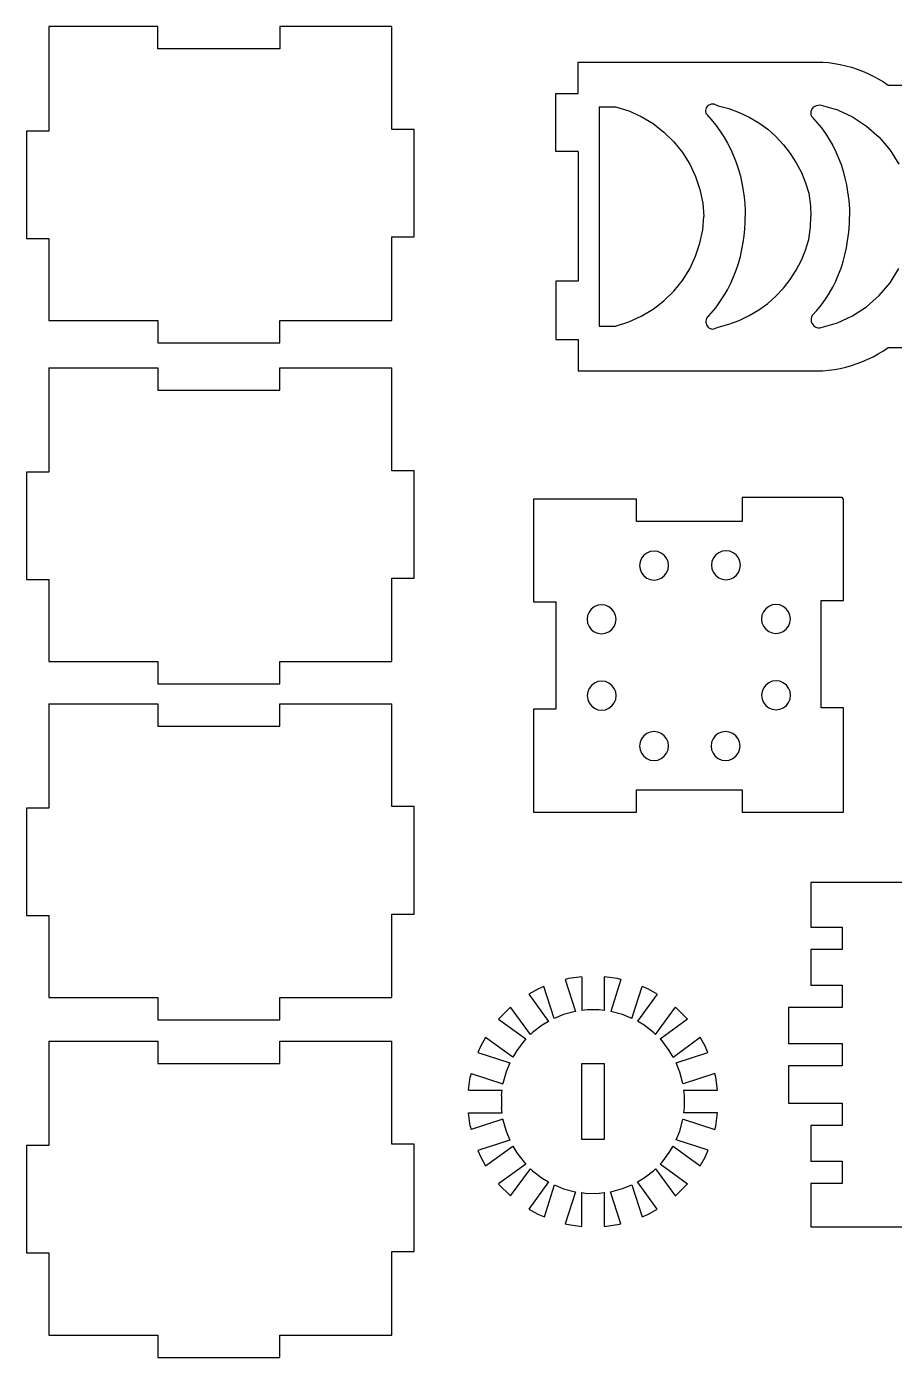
# Model space of a CAD drawing. Extents: x -3998 to 3998, y -3549 to 3549.
# Drawn here: x 2612 to 3195, y 1295 to 2188 of the extents above; entities that cross this region are included whole.
import ezdxf

# ---------------------------------------------------------------- set-up
doc = ezdxf.new("R2010")
doc.units = 0
doc.header["$MEASUREMENT"] = 0
doc.layers.get('0').update_dxf_attribs({"linetype": 'CONTINUOUS'})

msp = doc.modelspace()

# ---------------------------------------------------------------- linework, layer by layer
for p, q in [((2627.46, 2187.67), (2627.46, 2117.67)), ((2700.46, 2187.67), (2627.46, 2187.67)), ((2700.46, 2172.67), (2700.46, 2187.67)), ((2782.46, 2187.67), (2782.46, 2172.67)), ((2857.46, 2187.67), (2782.46, 2187.67)), ((2857.46, 2118.67), (2857.46, 2187.67)), ((2782.46, 2172.67), (2700.46, 2172.67)), ((2982.65, 2142.93), (2982.65, 2163.93)), ((2982.65, 2163.93), (3146.65, 2163.93)), ((3146.65, 2163.93), (3150.56, 2163.57)), ((3150.56, 2163.57), (3154.45, 2163.04)), ((3154.45, 2163.04), (3158.32, 2162.33)), ((3158.32, 2162.33), (3162.14, 2161.44)), ((3162.14, 2161.44), (3165.93, 2160.39)), ((3165.93, 2160.39), (3169.66, 2159.17)), ((3169.66, 2159.17), (3173.34, 2157.78)), ((3173.34, 2157.78), (3176.94, 2156.22)), ((3176.94, 2156.22), (3180.48, 2154.51)), ((3180.48, 2154.51), (3183.93, 2152.64)), ((3183.93, 2152.64), (3187.3, 2150.62)), ((3187.3, 2150.62), (3190.57, 2148.45)), ((2967.65, 2103.93), (2967.65, 2142.93)), ((2967.65, 2142.93), (2982.65, 2142.93)), ((3190.57, 2148.45), (3233.64, 2148.45)), ((2996.65, 2133.93), (3007.65, 2133.93)), ((2996.65, 2133.93), (2996.65, 1986.93)), ((3007.65, 2133.93), (3016.46, 2131.16)), ((3068.32, 2132.35), (3068.63, 2133.17)), ((3068.63, 2133.17), (3069.07, 2133.92)), ((3069.07, 2133.92), (3069.64, 2134.58)), ((3069.64, 2134.58), (3070.32, 2135.14)), ((3070.32, 2135.14), (3071.08, 2135.56)), ((3071.08, 2135.56), (3071.91, 2135.84)), ((3071.91, 2135.84), (3072.78, 2135.96)), ((3072.78, 2135.96), (3073.65, 2135.93)), ((3073.65, 2135.93), (3076.55, 2134.63)), ((3076.55, 2134.63), (3083.71, 2132.73)), ((3083.71, 2132.73), (3090.66, 2130.17)), ((3139.33, 2132.08), (3139.89, 2133.01)), ((3139.89, 2133.01), (3140.62, 2133.8)), ((3140.62, 2133.8), (3141.49, 2134.43)), ((3141.49, 2134.43), (3142.47, 2134.87)), ((3142.47, 2134.87), (3143.52, 2135.1)), ((3143.52, 2135.1), (3144.59, 2135.13)), ((3144.59, 2135.13), (3145.65, 2134.93)), ((3145.65, 2134.93), (3156.45, 2131.79)), ((3016.46, 2131.16), (3024.88, 2127.38)), ((3024.88, 2127.38), (3032.79, 2122.63)), ((3068.17, 2131.49), (3068.32, 2132.35)), ((3068.18, 2130.61), (3068.17, 2131.49)), ((3068.34, 2129.75), (3068.18, 2130.61)), ((3068.65, 2128.93), (3068.34, 2129.75)), ((3068.65, 2128.93), (3071.85, 2125.36)), ((3071.85, 2125.36), (3074.87, 2121.63)), ((3090.66, 2130.17), (3097.34, 2126.97)), ((3097.34, 2126.97), (3103.71, 2123.18)), ((3138.82, 2130.01), (3138.97, 2131.07)), ((3138.89, 2128.93), (3138.82, 2130.01)), ((3139.17, 2127.9), (3138.89, 2128.93)), ((3138.97, 2131.07), (3139.33, 2132.08)), ((3139.65, 2126.93), (3139.17, 2127.9)), ((3139.65, 2126.93), (3142.78, 2123.44)), ((3156.45, 2131.79), (3166.67, 2127.1)), ((3166.67, 2127.1), (3176.1, 2120.97)), ((2612.46, 2117.67), (2612.46, 2045.67)), ((2627.46, 2117.67), (2612.46, 2117.67)), ((2872.46, 2118.67), (2857.46, 2118.67)), ((2872.46, 2046.67), (2872.46, 2118.67)), ((3032.79, 2122.63), (3040.09, 2116.98)), ((3040.09, 2116.98), (3046.68, 2110.52)), ((3074.87, 2121.63), (3077.69, 2117.75)), ((3077.69, 2117.75), (3080.3, 2113.74)), ((3103.71, 2123.18), (3109.69, 2118.81)), ((3109.69, 2118.81), (3115.24, 2113.91)), ((3142.78, 2123.44), (3145.72, 2119.79)), ((3145.72, 2119.79), (3148.46, 2115.99)), ((3148.46, 2115.99), (3150.99, 2112.05)), ((3176.1, 2120.97), (3184.53, 2113.53)), ((3046.68, 2110.52), (3052.46, 2103.32)), ((3080.3, 2113.74), (3082.71, 2109.59)), ((3082.71, 2109.59), (3084.9, 2105.32)), ((3115.24, 2113.91), (3120.32, 2108.51)), ((3120.32, 2108.51), (3124.88, 2102.67)), ((3150.99, 2112.05), (3153.32, 2107.98)), ((3153.32, 2107.98), (3155.43, 2103.79)), ((3184.53, 2113.53), (3191.79, 2104.93)), ((2982.65, 2103.93), (2967.65, 2103.93)), ((2982.65, 2103.93), (2982.65, 2016.93)), ((3052.46, 2103.32), (3057.36, 2095.49)), ((3084.9, 2105.32), (3086.86, 2100.95)), ((3086.86, 2100.95), (3088.6, 2096.48)), ((3124.88, 2102.67), (3128.87, 2096.44)), ((3155.43, 2103.79), (3157.31, 2099.5)), ((3157.31, 2099.5), (3158.96, 2095.11)), ((3191.79, 2104.93), (3197.7, 2095.37)), ((3057.36, 2095.49), (3061.3, 2087.15)), ((3088.6, 2096.48), (3090.11, 2091.93)), ((3090.11, 2091.93), (3091.38, 2087.3)), ((3128.87, 2096.44), (3132.28, 2089.86)), ((3132.28, 2089.86), (3135.06, 2082.99)), ((3158.96, 2095.11), (3160.39, 2090.65)), ((3160.39, 2090.65), (3161.57, 2086.11)), ((3061.3, 2087.15), (3064.24, 2078.39)), ((3091.38, 2087.3), (3092.41, 2082.62)), ((3092.41, 2082.62), (3093.21, 2077.89)), ((3135.06, 2082.99), (3137.2, 2075.9)), ((3161.57, 2086.11), (3162.51, 2081.52)), ((3162.51, 2081.52), (3163.21, 2076.89)), ((3064.24, 2078.39), (3066.12, 2069.36)), ((3093.21, 2077.89), (3093.84, 2073.38)), ((3093.84, 2073.38), (3094.29, 2068.85)), ((3137.2, 2075.9), (3138.38, 2067.42)), ((3163.21, 2076.89), (3164.04, 2071.1)), ((3164.04, 2071.1), (3164.52, 2065.28)), ((3066.12, 2069.36), (3066.91, 2060.43)), ((3094.29, 2068.85), (3094.56, 2064.31)), ((3094.56, 2064.31), (3094.62, 2060.43)), ((3138.38, 2067.42), (3138.56, 2060.43)), ((3164.52, 2065.28), (3164.65, 2060.43)), ((3066.12, 2051.51), (3066.91, 2060.43)), ((3094.29, 2052.02), (3094.56, 2056.56)), ((3094.56, 2056.56), (3094.62, 2060.43)), ((3137.2, 2044.97), (3138.38, 2053.45)), ((3138.38, 2053.45), (3138.56, 2060.43)), ((3164.04, 2049.77), (3164.52, 2055.59)), ((3164.52, 2055.59), (3164.65, 2060.43)), ((2612.46, 2045.67), (2627.46, 2045.67)), ((2627.46, 2045.67), (2627.46, 1990.67)), ((2857.46, 1990.67), (2857.46, 2046.67)), ((2857.46, 2046.67), (2872.46, 2046.67)), ((3064.24, 2042.47), (3066.12, 2051.51)), ((3093.21, 2042.98), (3093.84, 2047.49)), ((3093.84, 2047.49), (3094.29, 2052.02)), ((3135.06, 2037.88), (3137.2, 2044.97)), ((3162.51, 2039.35), (3163.21, 2043.98)), ((3163.21, 2043.98), (3164.04, 2049.77)), ((3061.3, 2033.72), (3064.24, 2042.47)), ((3091.38, 2033.57), (3092.41, 2038.25)), ((3092.41, 2038.25), (3093.21, 2042.98)), ((3132.28, 2031.01), (3135.06, 2037.88)), ((3160.39, 2030.22), (3161.57, 2034.76)), ((3161.57, 2034.76), (3162.51, 2039.35)), ((3057.36, 2025.37), (3061.3, 2033.72)), ((3088.6, 2024.39), (3090.11, 2028.94)), ((3090.11, 2028.94), (3091.38, 2033.57)), ((3128.87, 2024.43), (3132.28, 2031.01)), ((3157.31, 2021.37), (3158.96, 2025.76)), ((3158.96, 2025.76), (3160.39, 2030.22)), ((3191.79, 2015.94), (3197.7, 2025.5)), ((2967.65, 2016.93), (2967.65, 1977.93)), ((2982.65, 2016.93), (2967.65, 2016.93)), ((3046.68, 2010.35), (3052.46, 2017.55)), ((3052.46, 2017.55), (3057.36, 2025.37)), ((3084.9, 2015.55), (3086.86, 2019.92)), ((3086.86, 2019.92), (3088.6, 2024.39)), ((3120.32, 2012.36), (3124.88, 2018.2)), ((3124.88, 2018.2), (3128.87, 2024.43)), ((3153.32, 2012.89), (3155.43, 2017.08)), ((3155.43, 2017.08), (3157.31, 2021.37)), ((3040.09, 2003.89), (3046.68, 2010.35)), ((3080.3, 2007.13), (3082.71, 2011.28)), ((3082.71, 2011.28), (3084.9, 2015.55)), ((3115.24, 2006.96), (3120.32, 2012.36)), ((3148.46, 2004.88), (3150.99, 2008.82)), ((3150.99, 2008.82), (3153.32, 2012.89)), ((3184.53, 2007.34), (3191.79, 2015.94)), ((3032.79, 1998.24), (3040.09, 2003.89)), ((3071.85, 1995.5), (3074.87, 1999.23)), ((3074.87, 1999.23), (3077.69, 2003.11)), ((3077.69, 2003.11), (3080.3, 2007.13)), ((3103.71, 1997.69), (3109.69, 2002.06)), ((3109.69, 2002.06), (3115.24, 2006.96)), ((3142.78, 1997.43), (3145.72, 2001.08)), ((3145.72, 2001.08), (3148.46, 2004.88)), ((3166.67, 1993.76), (3176.1, 1999.9)), ((3176.1, 1999.9), (3184.53, 2007.34)), ((2627.46, 1990.67), (2700.46, 1990.67)), ((2700.46, 1990.67), (2700.46, 1975.67)), ((2782.46, 1990.67), (2857.46, 1990.67)), ((2782.46, 1975.67), (2782.46, 1990.67)), ((3016.46, 1989.7), (3024.88, 1993.49)), ((3024.88, 1993.49), (3032.79, 1998.24)), ((3068.18, 1990.26), (3068.17, 1989.38)), ((3068.34, 1991.12), (3068.18, 1990.26)), ((3068.65, 1991.93), (3068.34, 1991.12)), ((3068.65, 1991.93), (3071.85, 1995.5)), ((3083.71, 1988.14), (3090.66, 1990.7)), ((3090.66, 1990.7), (3097.34, 1993.89)), ((3097.34, 1993.89), (3103.71, 1997.69)), ((3138.89, 1991.93), (3138.82, 1990.86)), ((3138.82, 1990.86), (3138.97, 1989.8)), ((3139.17, 1992.97), (3138.89, 1991.93)), ((3138.97, 1989.8), (3139.33, 1988.78)), ((3139.65, 1993.93), (3139.17, 1992.97)), ((3139.65, 1993.93), (3142.78, 1997.43)), ((3156.45, 1989.08), (3166.67, 1993.76)), ((2996.65, 1986.93), (3007.65, 1986.93)), ((3007.65, 1986.93), (3016.46, 1989.7)), ((3068.17, 1989.38), (3068.32, 1988.52)), ((3068.32, 1988.52), (3068.63, 1987.7)), ((3068.63, 1987.7), (3069.07, 1986.95)), ((3069.07, 1986.95), (3069.64, 1986.28)), ((3069.64, 1986.28), (3070.32, 1985.73)), ((3070.32, 1985.73), (3071.08, 1985.31)), ((3071.08, 1985.31), (3071.91, 1985.03)), ((3071.91, 1985.03), (3072.78, 1984.9)), ((3072.78, 1984.9), (3073.65, 1984.93)), ((3073.65, 1984.93), (3076.55, 1986.23)), ((3076.55, 1986.23), (3083.71, 1988.14)), ((3139.33, 1988.78), (3139.89, 1987.86)), ((3139.89, 1987.86), (3140.62, 1987.07)), ((3140.62, 1987.07), (3141.49, 1986.44)), ((3141.49, 1986.44), (3142.47, 1986)), ((3142.47, 1986), (3143.52, 1985.76)), ((3143.52, 1985.76), (3144.59, 1985.74)), ((3144.59, 1985.74), (3145.65, 1985.93)), ((3145.65, 1985.93), (3156.45, 1989.08)), ((2700.46, 1975.67), (2782.46, 1975.67)), ((2967.65, 1977.93), (2982.65, 1977.93)), ((2982.65, 1977.93), (2982.65, 1956.93)), ((3187.3, 1970.25), (3190.57, 1972.42)), ((3190.57, 1972.42), (3233.64, 1972.42)), ((3169.66, 1961.7), (3173.34, 1963.09)), ((3173.34, 1963.09), (3176.94, 1964.64)), ((3176.94, 1964.64), (3180.48, 1966.36)), ((3180.48, 1966.36), (3183.93, 1968.23)), ((3183.93, 1968.23), (3187.3, 1970.25)), ((2627.46, 1958.92), (2627.46, 1888.92)), ((2627.46, 1958.92), (2700.46, 1958.92)), ((2700.46, 1958.92), (2700.46, 1943.92)), ((2782.46, 1943.92), (2782.46, 1958.92)), ((2782.46, 1958.92), (2857.46, 1958.92)), ((2857.46, 1889.92), (2857.46, 1958.92)), ((2982.65, 1956.93), (3146.65, 1956.93)), ((3146.65, 1956.93), (3150.56, 1957.3)), ((3150.56, 1957.3), (3154.45, 1957.83)), ((3154.45, 1957.83), (3158.32, 1958.54)), ((3158.32, 1958.54), (3162.14, 1959.43)), ((3162.14, 1959.43), (3165.93, 1960.48)), ((3165.93, 1960.48), (3169.66, 1961.7)), ((2700.46, 1943.92), (2782.46, 1943.92)), ((2612.46, 1888.92), (2612.46, 1816.92)), ((2627.46, 1888.92), (2612.46, 1888.92)), ((2872.46, 1889.92), (2857.46, 1889.92)), ((2872.46, 1817.92), (2872.46, 1889.92)), ((2952.65, 1870.93), (2952.65, 1801.93)), ((3021.65, 1870.93), (2952.65, 1870.93)), ((3021.65, 1855.93), (3021.65, 1870.93)), ((3092.65, 1871.93), (3092.65, 1855.93)), ((3159.65, 1871.93), (3092.65, 1871.93)), ((3160.65, 1870.93), (3159.65, 1871.93)), ((3160.65, 1802.93), (3160.65, 1870.93)), ((3092.65, 1855.93), (3021.65, 1855.93)), ((3025.01, 1831.18), (3024.04, 1828.83)), ((3026.56, 1833.19), (3025.01, 1831.18)), ((3028.57, 1834.74), (3026.56, 1833.19)), ((3030.92, 1835.71), (3028.57, 1834.74)), ((3033.43, 1836.04), (3030.92, 1835.71)), ((3035.95, 1835.71), (3033.43, 1836.04)), ((3038.29, 1834.74), (3035.95, 1835.71)), ((3040.31, 1833.19), (3038.29, 1834.74)), ((3041.85, 1831.18), (3040.31, 1833.19)), ((3042.82, 1828.83), (3041.85, 1831.18)), ((3073.26, 1831.4), (3072.29, 1829.05)), ((3074.81, 1833.41), (3073.26, 1831.4)), ((3076.82, 1834.96), (3074.81, 1833.41)), ((3079.16, 1835.93), (3076.82, 1834.96)), ((3081.68, 1836.26), (3079.16, 1835.93)), ((3084.2, 1835.93), (3081.68, 1836.26)), ((3086.54, 1834.96), (3084.2, 1835.93)), ((3088.56, 1833.41), (3086.54, 1834.96)), ((3090.1, 1831.4), (3088.56, 1833.41)), ((3091.07, 1829.05), (3090.1, 1831.4)), ((3024.04, 1828.83), (3023.71, 1826.32)), ((3023.71, 1826.32), (3024.04, 1823.8)), ((3024.04, 1823.8), (3025.01, 1821.46)), ((3025.01, 1821.46), (3026.56, 1819.44)), ((3040.31, 1819.44), (3041.85, 1821.46)), ((3041.85, 1821.46), (3042.82, 1823.8)), ((3043.16, 1826.32), (3042.82, 1828.83)), ((3042.82, 1823.8), (3043.16, 1826.32)), ((3072.29, 1829.05), (3071.96, 1826.54)), ((3071.96, 1826.54), (3072.29, 1824.02)), ((3072.29, 1824.02), (3073.26, 1821.67)), ((3073.26, 1821.67), (3074.81, 1819.66)), ((3088.56, 1819.66), (3090.1, 1821.67)), ((3090.1, 1821.67), (3091.07, 1824.02)), ((3091.4, 1826.54), (3091.07, 1829.05)), ((3091.07, 1824.02), (3091.4, 1826.54)), ((2612.46, 1816.92), (2627.46, 1816.92)), ((2627.46, 1816.92), (2627.46, 1761.92)), ((2857.46, 1817.92), (2872.46, 1817.92)), ((2857.46, 1761.92), (2857.46, 1817.92)), ((3026.56, 1819.44), (3028.57, 1817.9)), ((3028.57, 1817.9), (3030.92, 1816.93)), ((3030.92, 1816.93), (3033.43, 1816.6)), ((3033.43, 1816.6), (3035.95, 1816.93)), ((3035.95, 1816.93), (3038.29, 1817.9)), ((3038.29, 1817.9), (3040.31, 1819.44)), ((3074.81, 1819.66), (3076.82, 1818.12)), ((3076.82, 1818.12), (3079.16, 1817.14)), ((3079.16, 1817.14), (3081.68, 1816.81)), ((3081.68, 1816.81), (3084.2, 1817.14)), ((3084.2, 1817.14), (3086.54, 1818.12)), ((3086.54, 1818.12), (3088.56, 1819.66)), ((3145.65, 1730.93), (3145.65, 1802.93)), ((3145.65, 1802.93), (3160.65, 1802.93)), ((2952.65, 1801.93), (2967.65, 1801.93)), ((2967.65, 1801.93), (2967.65, 1729.93)), ((2989.82, 1795.13), (2988.84, 1792.78)), ((2991.36, 1797.14), (2989.82, 1795.13)), ((2993.38, 1798.69), (2991.36, 1797.14)), ((2995.72, 1799.66), (2993.38, 1798.69)), ((2998.24, 1799.99), (2995.72, 1799.66)), ((3000.75, 1799.66), (2998.24, 1799.99)), ((3003.1, 1798.69), (3000.75, 1799.66)), ((3005.11, 1797.14), (3003.1, 1798.69)), ((3006.66, 1795.13), (3005.11, 1797.14)), ((3007.63, 1792.78), (3006.66, 1795.13)), ((3106.81, 1795.4), (3105.83, 1793.05)), ((3108.35, 1797.41), (3106.81, 1795.4)), ((3110.36, 1798.96), (3108.35, 1797.41)), ((3112.71, 1799.93), (3110.36, 1798.96)), ((3115.23, 1800.26), (3112.71, 1799.93)), ((3117.74, 1799.93), (3115.23, 1800.26)), ((3120.09, 1798.96), (3117.74, 1799.93)), ((3122.1, 1797.41), (3120.09, 1798.96)), ((3123.65, 1795.4), (3122.1, 1797.41)), ((3124.62, 1793.05), (3123.65, 1795.4)), ((2988.84, 1792.78), (2988.51, 1790.27)), ((2988.51, 1790.27), (2988.84, 1787.75)), ((2988.84, 1787.75), (2989.82, 1785.41)), ((2989.82, 1785.41), (2991.36, 1783.39)), ((3005.11, 1783.39), (3006.66, 1785.41)), ((3006.66, 1785.41), (3007.63, 1787.75)), ((3007.96, 1790.27), (3007.63, 1792.78)), ((3007.63, 1787.75), (3007.96, 1790.27)), ((3105.83, 1793.05), (3105.5, 1790.54)), ((3105.5, 1790.54), (3105.83, 1788.02)), ((3105.83, 1788.02), (3106.81, 1785.68)), ((3106.81, 1785.68), (3108.35, 1783.66)), ((3122.1, 1783.66), (3123.65, 1785.68)), ((3123.65, 1785.68), (3124.62, 1788.02)), ((3124.95, 1790.54), (3124.62, 1793.05)), ((3124.62, 1788.02), (3124.95, 1790.54)), ((2991.36, 1783.39), (2993.38, 1781.85)), ((2993.38, 1781.85), (2995.72, 1780.88)), ((2995.72, 1780.88), (2998.24, 1780.55)), ((2998.24, 1780.55), (3000.75, 1780.88)), ((3000.75, 1780.88), (3003.1, 1781.85)), ((3003.1, 1781.85), (3005.11, 1783.39)), ((3108.35, 1783.66), (3110.36, 1782.12)), ((3110.36, 1782.12), (3112.71, 1781.15)), ((3112.71, 1781.15), (3115.23, 1780.82)), ((3115.23, 1780.82), (3117.74, 1781.15)), ((3117.74, 1781.15), (3120.09, 1782.12)), ((3120.09, 1782.12), (3122.1, 1783.66)), ((2627.46, 1761.92), (2700.46, 1761.92)), ((2700.46, 1761.92), (2700.46, 1746.92)), ((2782.46, 1761.92), (2857.46, 1761.92)), ((2782.46, 1746.92), (2782.46, 1761.92)), ((3115.33, 1749.08), (3112.81, 1748.75)), ((3117.85, 1748.75), (3115.33, 1749.08)), ((2700.46, 1746.92), (2782.46, 1746.92)), ((2988.95, 1741.6), (2988.62, 1739.09)), ((2989.92, 1743.95), (2988.95, 1741.6)), ((2991.47, 1745.96), (2989.92, 1743.95)), ((2993.48, 1747.51), (2991.47, 1745.96)), ((2995.82, 1748.48), (2993.48, 1747.51)), ((2998.34, 1748.81), (2995.82, 1748.48)), ((3000.86, 1748.48), (2998.34, 1748.81)), ((3003.2, 1747.51), (3000.86, 1748.48)), ((3005.22, 1745.96), (3003.2, 1747.51)), ((3006.76, 1743.95), (3005.22, 1745.96)), ((3007.73, 1741.6), (3006.76, 1743.95)), ((3008.06, 1739.09), (3007.73, 1741.6)), ((3105.94, 1741.87), (3105.61, 1739.36)), ((3106.91, 1744.22), (3105.94, 1741.87)), ((3108.46, 1746.23), (3106.91, 1744.22)), ((3110.47, 1747.78), (3108.46, 1746.23)), ((3112.81, 1748.75), (3110.47, 1747.78)), ((3120.19, 1747.78), (3117.85, 1748.75)), ((3122.21, 1746.23), (3120.19, 1747.78)), ((3123.75, 1744.22), (3122.21, 1746.23)), ((3124.72, 1741.87), (3123.75, 1744.22)), ((3125.05, 1739.36), (3124.72, 1741.87)), ((2627.46, 1733.67), (2700.46, 1733.67)), ((2627.46, 1733.67), (2627.46, 1663.67)), ((2700.46, 1733.67), (2700.46, 1718.67)), ((2782.46, 1733.67), (2857.46, 1733.67)), ((2782.46, 1718.67), (2782.46, 1733.67)), ((2857.46, 1664.67), (2857.46, 1733.67)), ((2988.62, 1739.09), (2988.95, 1736.57)), ((2988.95, 1736.57), (2989.92, 1734.22)), ((2989.92, 1734.22), (2991.47, 1732.21)), ((2991.47, 1732.21), (2993.48, 1730.67)), ((3003.2, 1730.67), (3005.22, 1732.21)), ((3005.22, 1732.21), (3006.76, 1734.22)), ((3006.76, 1734.22), (3007.73, 1736.57)), ((3007.73, 1736.57), (3008.06, 1739.09)), ((3105.61, 1739.36), (3105.94, 1736.84)), ((3105.94, 1736.84), (3106.91, 1734.49)), ((3106.91, 1734.49), (3108.46, 1732.48)), ((3108.46, 1732.48), (3110.47, 1730.94)), ((3120.19, 1730.94), (3122.21, 1732.48)), ((3122.21, 1732.48), (3123.75, 1734.49)), ((3123.75, 1734.49), (3124.72, 1736.84)), ((3124.72, 1736.84), (3125.05, 1739.36)), ((2967.65, 1729.93), (2952.65, 1729.93)), ((2952.65, 1729.93), (2952.65, 1660.93)), ((2993.48, 1730.67), (2995.82, 1729.69)), ((2995.82, 1729.69), (2998.34, 1729.36)), ((2998.34, 1729.36), (3000.86, 1729.69)), ((3000.86, 1729.69), (3003.2, 1730.67)), ((3110.47, 1730.94), (3112.81, 1729.96)), ((3112.81, 1729.96), (3115.33, 1729.63)), ((3115.33, 1729.63), (3117.85, 1729.96)), ((3117.85, 1729.96), (3120.19, 1730.94)), ((3160.65, 1730.93), (3145.65, 1730.93)), ((3160.65, 1660.93), (3160.65, 1730.93)), ((2700.46, 1718.67), (2782.46, 1718.67)), ((3028.6, 1713.74), (3026.59, 1712.19)), ((3030.95, 1714.71), (3028.6, 1713.74)), ((3033.47, 1715.04), (3030.95, 1714.71)), ((3035.98, 1714.71), (3033.47, 1715.04)), ((3038.33, 1713.74), (3035.98, 1714.71)), ((3040.34, 1712.19), (3038.33, 1713.74)), ((3076.58, 1713.73), (3074.56, 1712.19)), ((3078.92, 1714.71), (3076.58, 1713.73)), ((3081.44, 1715.04), (3078.92, 1714.71)), ((3083.95, 1714.71), (3081.44, 1715.04)), ((3086.3, 1713.73), (3083.95, 1714.71)), ((3088.31, 1712.19), (3086.3, 1713.73)), ((3024.07, 1707.83), (3023.74, 1705.32)), ((3023.74, 1705.32), (3024.07, 1702.8)), ((3025.05, 1710.18), (3024.07, 1707.83)), ((3026.59, 1712.19), (3025.05, 1710.18)), ((3041.89, 1710.18), (3040.34, 1712.19)), ((3042.86, 1707.83), (3041.89, 1710.18)), ((3043.19, 1705.32), (3042.86, 1707.83)), ((3042.86, 1702.8), (3043.19, 1705.32)), ((3072.05, 1707.83), (3071.71, 1705.31)), ((3071.71, 1705.31), (3072.05, 1702.8)), ((3073.02, 1710.18), (3072.05, 1707.83)), ((3074.56, 1712.19), (3073.02, 1710.18)), ((3089.86, 1710.18), (3088.31, 1712.19)), ((3090.83, 1707.83), (3089.86, 1710.18)), ((3091.16, 1705.31), (3090.83, 1707.83)), ((3090.83, 1702.8), (3091.16, 1705.31)), ((3024.07, 1702.8), (3025.05, 1700.46)), ((3025.05, 1700.46), (3026.59, 1698.44)), ((3026.59, 1698.44), (3028.6, 1696.9)), ((3028.6, 1696.9), (3030.95, 1695.93)), ((3030.95, 1695.93), (3033.47, 1695.6)), ((3033.47, 1695.6), (3035.98, 1695.93)), ((3035.98, 1695.93), (3038.33, 1696.9)), ((3038.33, 1696.9), (3040.34, 1698.44)), ((3040.34, 1698.44), (3041.89, 1700.46)), ((3041.89, 1700.46), (3042.86, 1702.8)), ((3072.05, 1702.8), (3073.02, 1700.45)), ((3073.02, 1700.45), (3074.56, 1698.44)), ((3074.56, 1698.44), (3076.58, 1696.89)), ((3076.58, 1696.89), (3078.92, 1695.92)), ((3078.92, 1695.92), (3081.44, 1695.59)), ((3081.44, 1695.59), (3083.95, 1695.92)), ((3083.95, 1695.92), (3086.3, 1696.89)), ((3086.3, 1696.89), (3088.31, 1698.44)), ((3088.31, 1698.44), (3089.86, 1700.45)), ((3089.86, 1700.45), (3090.83, 1702.8)), ((3021.65, 1675.93), (3092.65, 1675.93)), ((3021.65, 1660.93), (3021.65, 1675.93)), ((3092.65, 1675.93), (3092.65, 1660.93)), ((2612.46, 1663.67), (2612.46, 1591.67)), ((2627.46, 1663.67), (2612.46, 1663.67)), ((2872.46, 1664.67), (2857.46, 1664.67)), ((2872.46, 1592.67), (2872.46, 1664.67)), ((2952.65, 1660.93), (3021.65, 1660.93)), ((3092.65, 1660.93), (3160.65, 1660.93)), ((3138.65, 1613.93), (3138.65, 1583.93)), ((3445.65, 1613.93), (3138.65, 1613.93)), ((2612.46, 1591.67), (2627.46, 1591.67)), ((2627.46, 1591.67), (2627.46, 1536.67)), ((2857.46, 1592.67), (2872.46, 1592.67)), ((2857.46, 1536.67), (2857.46, 1592.67)), ((3138.65, 1583.93), (3159.65, 1583.93)), ((3159.65, 1583.93), (3159.65, 1568.93)), ((3138.65, 1568.93), (3138.65, 1544.93)), ((3159.65, 1568.93), (3138.65, 1568.93)), ((2959.5, 1544.12), (2955.38, 1542.41)), ((2966.45, 1522.73), (2959.5, 1544.12)), ((2976.15, 1549.44), (2973.75, 1548.8)), ((2973.75, 1548.8), (2980.69, 1527.43)), ((2985.01, 1550.61), (2976.15, 1549.44)), ((2985.01, 1550.61), (2985.01, 1528)), ((3000.01, 1550.6), (3000.01, 1527.99)), ((3008.94, 1549.42), (3000.01, 1550.6)), ((3011.27, 1548.79), (3004.36, 1527.42)), ((3011.27, 1548.79), (3008.94, 1549.42)), ((3018.49, 1522.74), (3025.43, 1544.12)), ((3029.7, 1542.35), (3025.43, 1544.12)), ((3138.65, 1544.93), (3159.65, 1544.93)), ((3159.65, 1544.93), (3159.65, 1529.93)), ((2627.46, 1536.67), (2700.46, 1536.67)), ((2700.46, 1536.67), (2700.46, 1521.67)), ((2782.46, 1536.67), (2857.46, 1536.67)), ((2782.46, 1521.67), (2782.46, 1536.67)), ((2955.38, 1542.41), (2949.4, 1538.97)), ((2949.4, 1538.97), (2962.65, 1520.73)), ((3035.53, 1538.97), (3022.29, 1520.74)), ((3035.53, 1538.97), (3029.7, 1542.35)), ((2937.13, 1530.24), (2929.34, 1522.48)), ((2937.22, 1530.31), (2937.13, 1530.24)), ((2950.54, 1511.96), (2937.22, 1530.31)), ((2980.52, 1527.41), (2972.73, 1525.34)), ((2980.69, 1527.43), (2980.52, 1527.41)), ((2988.5, 1528.46), (2985.01, 1528)), ((2996.55, 1528.44), (2988.5, 1528.46)), ((3000.01, 1527.99), (2996.55, 1528.44)), ((3004.54, 1527.39), (3004.36, 1527.42)), ((3012.31, 1525.3), (3004.54, 1527.39)), ((3034.47, 1511.91), (3047.8, 1530.25)), ((3047.93, 1530.15), (3047.8, 1530.25)), ((3055.69, 1522.36), (3047.93, 1530.15)), ((3123.65, 1529.93), (3123.65, 1505.93)), ((3159.65, 1529.93), (3123.65, 1529.93)), ((2700.46, 1521.67), (2782.46, 1521.67)), ((2929.34, 1522.48), (2929.17, 1522.25)), ((2929.17, 1522.25), (2947.5, 1508.93)), ((2958.31, 1518.24), (2951.92, 1513.34)), ((2962.65, 1520.73), (2958.31, 1518.24)), ((2972.73, 1525.34), (2966.45, 1522.73)), ((3018.49, 1522.74), (3012.31, 1525.3)), ((3026.72, 1518.18), (3022.29, 1520.74)), ((3033.11, 1513.27), (3026.72, 1518.18)), ((3055.83, 1522.19), (3037.49, 1508.87)), ((3055.83, 1522.19), (3055.69, 1522.36)), ((2920.46, 1509.98), (2917.14, 1504.25)), ((2938.69, 1496.73), (2920.46, 1509.98)), ((2947.5, 1508.93), (2946.22, 1507.65)), ((2951.92, 1513.34), (2950.54, 1511.96)), ((3034.47, 1511.91), (3033.11, 1513.27)), ((3038.79, 1507.57), (3037.49, 1508.87)), ((3046.23, 1496.77), (3064.47, 1510.02)), ((3067.86, 1504.12), (3064.47, 1510.02)), ((2627.46, 1507.42), (2627.46, 1437.42)), ((2627.46, 1507.42), (2700.46, 1507.42)), ((2700.46, 1507.42), (2700.46, 1492.42)), ((2782.46, 1507.42), (2857.46, 1507.42)), ((2782.46, 1492.42), (2782.46, 1507.42)), ((2857.46, 1438.42), (2857.46, 1507.42)), ((2917.14, 1504.25), (2915.33, 1499.89)), ((2915.33, 1499.89), (2936.72, 1492.94)), ((2941.32, 1501.27), (2938.69, 1496.73)), ((2946.22, 1507.65), (2941.32, 1501.27)), ((3043.69, 1501.18), (3038.79, 1507.57)), ((3046.23, 1496.77), (3043.69, 1501.18)), ((3048.21, 1492.98), (3069.6, 1499.93)), ((3069.6, 1499.93), (3067.86, 1504.12)), ((3123.65, 1505.93), (3159.65, 1505.93)), ((3159.65, 1505.93), (3159.65, 1490.93)), ((2700.46, 1492.42), (2782.46, 1492.42)), ((2936.72, 1492.94), (2934.2, 1486.86)), ((2985.01, 1492.44), (3000.01, 1492.44)), ((2985.01, 1441.44), (2985.01, 1492.44)), ((3000.01, 1492.44), (3000.01, 1441.44)), ((3050.79, 1486.76), (3048.21, 1492.98)), ((3123.65, 1490.93), (3123.65, 1465.93)), ((3159.65, 1490.93), (3123.65, 1490.93)), ((2908.89, 1474.48), (2910.07, 1483.49)), ((2910.67, 1485.72), (2910.07, 1483.49)), ((2910.67, 1485.72), (2932.06, 1478.81)), ((2934.2, 1486.86), (2932.1, 1479.08)), ((3052.86, 1478.98), (3050.79, 1486.76)), ((3074.27, 1485.67), (3052.89, 1478.73)), ((3074.89, 1483.34), (3074.27, 1485.67)), ((3076.06, 1474.48), (3074.89, 1483.34)), ((2908.89, 1474.48), (2931.49, 1474.48)), ((2931.05, 1471.1), (2931.49, 1474.48)), ((2932.1, 1479.08), (2932.06, 1478.81)), ((3052.89, 1478.73), (3052.86, 1478.98)), ((3053.45, 1474.48), (3076.06, 1474.48)), ((3053.91, 1470.99), (3053.45, 1474.48)), ((2931.05, 1471.1), (2931.04, 1467.29)), ((2931.04, 1467.29), (2931.04, 1466.58)), ((2931.04, 1466.58), (2931.05, 1462.77)), ((3053.9, 1466.94), (3053.91, 1470.99)), ((3053.91, 1462.88), (3053.9, 1466.94)), ((3123.65, 1465.93), (3159.65, 1465.93)), ((3159.65, 1465.93), (3159.65, 1450.93)), ((2908.87, 1459.48), (2931.48, 1459.48)), ((2910.07, 1450.39), (2908.87, 1459.48)), ((2932.04, 1455.23), (2910.64, 1448.28)), ((2931.48, 1459.48), (2931.05, 1462.77)), ((2932.04, 1455.23), (2932.1, 1454.79)), ((2932.1, 1454.79), (2934.2, 1447.01)), ((3050.79, 1447.11), (3052.86, 1454.9)), ((3052.86, 1454.9), (3052.9, 1455.22)), ((3052.9, 1455.22), (3074.29, 1448.27)), ((3053.46, 1459.48), (3053.91, 1462.88)), ((3076.07, 1459.48), (3053.46, 1459.48)), ((3074.89, 1450.53), (3076.07, 1459.48)), ((2910.07, 1450.39), (2910.64, 1448.28)), ((2934.2, 1447.01), (2936.7, 1440.97)), ((3048.36, 1441.25), (3050.79, 1447.11)), ((3074.29, 1448.27), (3074.89, 1450.53)), ((3138.65, 1450.93), (3138.65, 1426.93)), ((3159.65, 1450.93), (3138.65, 1450.93)), ((2612.46, 1437.42), (2612.46, 1365.42)), ((2627.46, 1437.42), (2612.46, 1437.42)), ((2872.46, 1438.42), (2857.46, 1438.42)), ((2872.46, 1366.42), (2872.46, 1438.42)), ((2936.7, 1440.97), (2915.32, 1434.03)), ((2920.46, 1423.89), (2938.7, 1437.13)), ((2938.7, 1437.13), (2941.32, 1432.61)), ((3000.01, 1441.44), (2985.01, 1441.44)), ((3043.69, 1432.69), (3046.25, 1437.14)), ((3046.25, 1437.14), (3064.48, 1423.88)), ((3069.76, 1434.33), (3048.36, 1441.25)), ((2915.32, 1434.03), (2917.14, 1429.62)), ((2917.14, 1429.62), (2920.46, 1423.89)), ((2941.32, 1432.61), (2946.22, 1426.22)), ((3038.79, 1426.3), (3043.69, 1432.69)), ((3064.48, 1423.88), (3067.86, 1429.76)), ((3067.86, 1429.76), (3069.76, 1434.33)), ((2947.44, 1425), (2929.12, 1411.68)), ((2937.13, 1403.63), (2950.51, 1421.95)), ((2946.22, 1426.22), (2947.44, 1425)), ((2950.51, 1421.95), (2951.92, 1420.53)), ((2951.92, 1420.53), (2958.31, 1415.63)), ((3026.72, 1415.7), (3033.11, 1420.6)), ((3033.11, 1420.6), (3034.43, 1421.93)), ((3034.43, 1421.93), (3047.76, 1403.59)), ((3037.46, 1424.97), (3038.79, 1426.3)), ((3055.8, 1411.65), (3037.46, 1424.97)), ((3138.65, 1426.93), (3159.65, 1426.93)), ((3159.65, 1426.93), (3159.65, 1411.93)), ((2929.12, 1411.68), (2929.34, 1411.39)), ((2929.34, 1411.39), (2937.13, 1403.63)), ((2962.66, 1413.13), (2949.41, 1394.9)), ((2958.31, 1415.63), (2962.66, 1413.13)), ((2959.85, 1389.61), (2966.76, 1411.01)), ((2966.76, 1411.01), (2972.73, 1408.54)), ((3012.31, 1408.58), (3018.48, 1411.13)), ((3018.48, 1411.13), (3025.43, 1389.75)), ((3022.3, 1413.14), (3026.72, 1415.7)), ((3035.54, 1394.9), (3022.3, 1413.14)), ((3047.93, 1403.72), (3055.69, 1411.51)), ((3055.69, 1411.51), (3055.8, 1411.65)), ((3138.65, 1411.93), (3138.65, 1382.93)), ((3159.65, 1411.93), (3138.65, 1411.93)), ((2972.73, 1408.54), (2980.52, 1406.47)), ((2980.71, 1406.44), (2973.78, 1385.06)), ((2980.52, 1406.47), (2980.71, 1406.44)), ((2985.01, 1405.87), (2988.5, 1405.41)), ((2985.01, 1383.27), (2985.01, 1405.87)), ((2988.5, 1405.41), (2996.55, 1405.43)), ((2996.55, 1405.43), (3000.01, 1405.88)), ((3000.01, 1405.88), (3000.01, 1383.27)), ((3004.24, 1406.44), (3004.54, 1406.48)), ((3011.18, 1385.06), (3004.24, 1406.44)), ((3004.54, 1406.48), (3012.31, 1408.58)), ((3047.76, 1403.59), (3047.93, 1403.72)), ((2949.41, 1394.9), (2955.38, 1391.46)), ((3029.7, 1391.52), (3035.54, 1394.9)), ((2955.38, 1391.46), (2959.85, 1389.61)), ((2973.78, 1385.06), (2976.15, 1384.43)), ((2976.15, 1384.43), (2985.01, 1383.27)), ((3000.01, 1383.27), (3008.94, 1384.45)), ((3008.94, 1384.45), (3011.18, 1385.06)), ((3025.43, 1389.75), (3029.7, 1391.52)), ((3138.65, 1382.93), (3445.65, 1382.93)), ((2612.46, 1365.42), (2627.46, 1365.42)), ((2627.46, 1365.42), (2627.46, 1310.42)), ((2857.46, 1366.42), (2872.46, 1366.42)), ((2857.46, 1310.42), (2857.46, 1366.42)), ((2627.46, 1310.42), (2700.46, 1310.42)), ((2700.46, 1310.42), (2700.46, 1295.42)), ((2782.46, 1310.42), (2857.46, 1310.42)), ((2782.46, 1295.42), (2782.46, 1310.42)), ((2700.46, 1295.42), (2782.46, 1295.42))]:
    msp.add_line(p, q)

doc.saveas('drawing.dxf')
